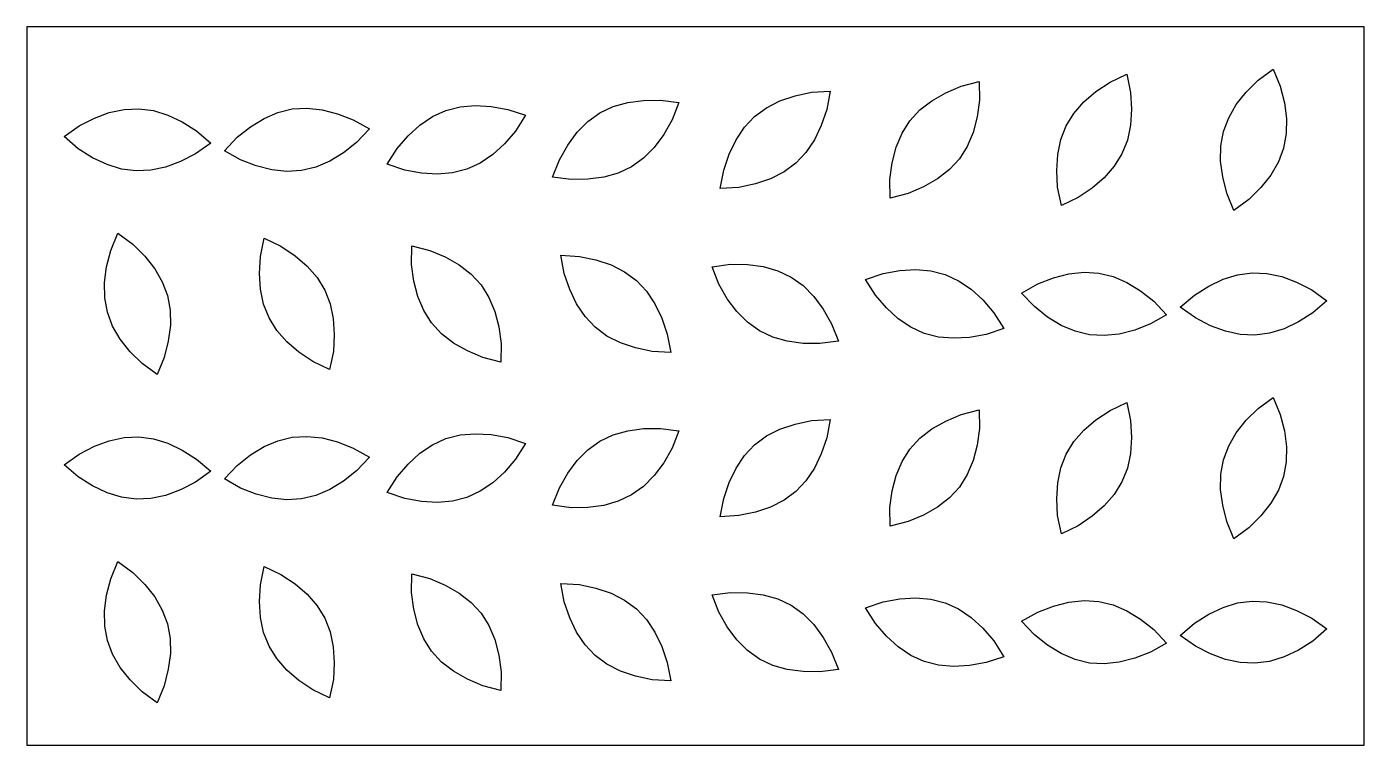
# Model space of a CAD drawing. Header units: millimetres. Extents: x 0 to 950, y 0 to 510.
import ezdxf

# ---------------------------------------------------------------- set-up
doc = ezdxf.new("R2010")
doc.units = ezdxf.units.MM
doc.layers.add('CUT', color=7, linetype='CONTINUOUS')

msp = doc.modelspace()

# ---------------------------------------------------------------- linework, layer by layer
at = {"layer": 'CUT'}
for points in [[(0, 0), (950, 0), (950, 510), (0, 510)], [(734.88, 383.13), (732.23, 396.09), (731.57, 408.06), (732.28, 419.35), (734.49, 429.89), (738.32, 439.63), (743.79, 448.54), (750.88, 456.65), (759.46, 464.01), (769.42, 470.69), (781.37, 476.37), (784.02, 463.41), (784.68, 451.44), (783.97, 440.15), (781.76, 429.61), (777.93, 419.87), (772.46, 410.96), (765.37, 402.85), (756.79, 395.49), (746.83, 388.81)], [(857.45, 379.55), (852.38, 391.77), (849.44, 403.4), (847.99, 414.61), (848.15, 425.38), (850.05, 435.67), (853.72, 445.46), (859.13, 454.77), (866.15, 463.64), (874.65, 472.09), (885.3, 479.95), (890.37, 467.73), (893.31, 456.1), (894.76, 444.89), (894.6, 434.12), (892.7, 423.83), (889.03, 414.04), (883.62, 404.73), (876.6, 395.86), (868.1, 387.41)], [(613.16, 388.42), (613.03, 401.65), (614.67, 413.53), (617.52, 424.47), (621.7, 434.4), (627.31, 443.22), (634.39, 450.93), (642.89, 457.54), (652.72, 463.13), (663.77, 467.78), (676.59, 471.08), (676.72, 457.85), (675.08, 445.97), (672.23, 435.03), (668.05, 425.1), (662.44, 416.28), (655.36, 408.57), (646.86, 401.96), (637.03, 396.37), (625.98, 391.72)], [(373.49, 403.31), (378.33, 415.63), (384.29, 426.03), (391.04, 435.1), (398.63, 442.74), (407.14, 448.82), (416.59, 453.31), (426.95, 456.25), (438.16, 457.75), (450.14, 457.93), (463.26, 456.19), (458.42, 443.87), (452.46, 433.47), (445.71, 424.4), (438.12, 416.76), (429.61, 410.68), (420.16, 406.19), (409.8, 403.25), (398.59, 401.75), (386.61, 401.57)], [(492.61, 395.23), (495.01, 408.24), (498.88, 419.59), (503.77, 429.79), (509.77, 438.73), (516.96, 446.33), (525.37, 452.54), (534.98, 457.4), (545.7, 461.01), (557.43, 463.48), (570.64, 464.27), (568.24, 451.26), (564.37, 439.91), (559.48, 429.71), (553.48, 420.77), (546.29, 413.17), (537.88, 406.96), (528.27, 402.1), (517.55, 398.49), (505.82, 396.02)], [(26.58, 432.02), (37.34, 439.72), (48.01, 445.19), (58.61, 449.13), (69.14, 451.39), (79.59, 451.86), (89.96, 450.49), (100.25, 447.31), (110.47, 442.46), (120.62, 436.08), (130.67, 427.48), (119.91, 419.78), (109.24, 414.31), (98.64, 410.37), (88.11, 408.11), (77.66, 407.64), (67.29, 409.01), (57, 412.19), (46.78, 417.04), (36.63, 423.42)], [(140.35, 422.05), (149.45, 431.66), (158.88, 439.07), (168.53, 444.95), (178.44, 449.19), (188.6, 451.64), (199.04, 452.27), (209.75, 451.11), (220.71, 448.31), (231.89, 443.98), (243.4, 437.45), (234.3, 427.84), (224.87, 420.43), (215.22, 414.55), (205.31, 410.31), (195.15, 407.86), (184.71, 407.23), (174, 408.39), (163.04, 411.19), (151.86, 415.52)], [(256.02, 412.36), (263.12, 423.53), (270.96, 432.6), (279.31, 440.22), (288.22, 446.27), (297.74, 450.62), (307.87, 453.22), (318.6, 454.13), (329.89, 453.47), (341.69, 451.35), (354.23, 447.14), (347.13, 435.97), (339.29, 426.9), (330.94, 419.28), (322.03, 413.23), (312.51, 408.88), (302.38, 406.28), (291.65, 405.37), (280.36, 406.03), (268.56, 408.15)], [(64.7, 363.45), (75.35, 355.59), (83.85, 347.14), (90.87, 338.27), (96.28, 328.96), (99.95, 319.17), (101.85, 308.88), (102.01, 298.11), (100.56, 286.9), (97.62, 275.27), (92.55, 263.05), (81.9, 270.91), (73.4, 279.36), (66.38, 288.23), (60.97, 297.54), (57.3, 307.33), (55.4, 317.62), (55.24, 328.39), (56.69, 339.6), (59.63, 351.23)], [(168.63, 359.87), (180.58, 354.19), (190.54, 347.51), (199.12, 340.15), (206.21, 332.04), (211.68, 323.13), (215.51, 313.39), (217.72, 302.85), (218.43, 291.56), (217.77, 279.59), (215.12, 266.63), (203.17, 272.31), (193.21, 278.99), (184.63, 286.35), (177.54, 294.46), (172.07, 303.37), (168.24, 313.11), (166.03, 323.65), (165.32, 334.94), (165.98, 346.91)], [(273.41, 354.58), (286.23, 351.28), (297.28, 346.63), (307.11, 341.04), (315.61, 334.43), (322.69, 326.72), (328.3, 317.9), (332.48, 307.97), (335.33, 297.03), (336.97, 285.15), (336.84, 271.92), (324.02, 275.22), (312.97, 279.87), (303.14, 285.46), (294.64, 292.07), (287.56, 299.78), (281.95, 308.6), (277.77, 318.53), (274.92, 329.47), (273.28, 341.35)], [(379.36, 347.77), (392.57, 346.98), (404.3, 344.51), (415.02, 340.9), (424.63, 336.04), (433.04, 329.83), (440.23, 322.23), (446.23, 313.29), (451.12, 303.09), (454.99, 291.74), (457.39, 278.73), (444.18, 279.52), (432.45, 281.99), (421.73, 285.6), (412.12, 290.46), (403.71, 296.67), (396.52, 304.27), (390.52, 313.21), (385.63, 323.41), (381.76, 334.76)], [(486.74, 339.69), (499.86, 341.43), (511.84, 341.25), (523.05, 339.75), (533.41, 336.81), (542.86, 332.32), (551.37, 326.24), (558.96, 318.6), (565.71, 309.53), (571.67, 299.13), (576.51, 286.81), (563.39, 285.07), (551.41, 285.25), (540.2, 286.75), (529.84, 289.69), (520.39, 294.18), (511.88, 300.26), (504.29, 307.9), (497.54, 316.97), (491.58, 327.37)], [(595.77, 330.64), (608.31, 334.85), (620.11, 336.97), (631.4, 337.63), (642.13, 336.72), (652.26, 334.12), (661.78, 329.77), (670.69, 323.72), (679.04, 316.1), (686.88, 307.03), (693.98, 295.86), (681.44, 291.65), (669.64, 289.53), (658.35, 288.87), (647.62, 289.78), (637.49, 292.38), (627.97, 296.73), (619.06, 302.78), (610.71, 310.4), (602.87, 319.47)], [(706.6, 320.95), (718.11, 327.48), (729.29, 331.81), (740.25, 334.61), (750.96, 335.77), (761.4, 335.14), (771.56, 332.69), (781.47, 328.45), (791.12, 322.57), (800.55, 315.16), (809.65, 305.55), (798.14, 299.02), (786.96, 294.69), (776, 291.89), (765.29, 290.73), (754.85, 291.36), (744.69, 293.81), (734.78, 298.05), (725.13, 303.93), (715.7, 311.34)], [(819.33, 310.98), (829.38, 319.58), (839.53, 325.96), (849.75, 330.81), (860.04, 333.99), (870.41, 335.36), (880.86, 334.89), (891.39, 332.63), (901.99, 328.69), (912.66, 323.22), (923.42, 315.52), (913.37, 306.92), (903.22, 300.54), (893, 295.69), (882.71, 292.51), (872.34, 291.14), (861.89, 291.61), (851.36, 293.87), (840.76, 297.81), (830.09, 303.28)], [(613.16, 155.42), (613.03, 168.65), (614.67, 180.53), (617.52, 191.47), (621.7, 201.4), (627.31, 210.22), (634.39, 217.93), (642.89, 224.54), (652.72, 230.13), (663.77, 234.78), (676.59, 238.08), (676.72, 224.85), (675.08, 212.97), (672.23, 202.03), (668.05, 192.1), (662.44, 183.28), (655.36, 175.57), (646.86, 168.96), (637.03, 163.37), (625.98, 158.72)], [(734.88, 150.13), (732.23, 163.09), (731.57, 175.06), (732.28, 186.35), (734.49, 196.89), (738.32, 206.63), (743.79, 215.54), (750.88, 223.65), (759.46, 231.01), (769.42, 237.69), (781.37, 243.37), (784.02, 230.41), (784.68, 218.44), (783.97, 207.15), (781.76, 196.61), (777.93, 186.87), (772.46, 177.96), (765.37, 169.85), (756.79, 162.49), (746.83, 155.81)], [(857.45, 146.55), (852.38, 158.77), (849.44, 170.4), (847.99, 181.61), (848.15, 192.38), (850.05, 202.67), (853.72, 212.46), (859.13, 221.77), (866.15, 230.64), (874.65, 239.09), (885.3, 246.95), (890.37, 234.73), (893.31, 223.1), (894.76, 211.89), (894.6, 201.12), (892.7, 190.83), (889.03, 181.04), (883.62, 171.73), (876.6, 162.86), (868.1, 154.41)], [(492.61, 162.23), (495.01, 175.24), (498.88, 186.59), (503.77, 196.79), (509.77, 205.73), (516.96, 213.33), (525.37, 219.54), (534.98, 224.4), (545.7, 228.01), (557.43, 230.48), (570.64, 231.27), (568.24, 218.26), (564.37, 206.91), (559.48, 196.71), (553.48, 187.77), (546.29, 180.17), (537.88, 173.96), (528.27, 169.1), (517.55, 165.49), (505.82, 163.02)], [(26.58, 199.02), (37.34, 206.72), (48.01, 212.19), (58.61, 216.13), (69.14, 218.39), (79.59, 218.86), (89.96, 217.49), (100.25, 214.31), (110.47, 209.46), (120.62, 203.08), (130.67, 194.48), (119.91, 186.78), (109.24, 181.31), (98.64, 177.37), (88.11, 175.11), (77.66, 174.64), (67.29, 176.01), (57, 179.19), (46.78, 184.04), (36.63, 190.42)], [(140.35, 189.05), (149.45, 198.66), (158.88, 206.07), (168.53, 211.95), (178.44, 216.19), (188.6, 218.64), (199.04, 219.27), (209.75, 218.11), (220.71, 215.31), (231.89, 210.98), (243.4, 204.45), (234.3, 194.84), (224.87, 187.43), (215.22, 181.55), (205.31, 177.31), (195.15, 174.86), (184.71, 174.23), (174, 175.39), (163.04, 178.19), (151.86, 182.52)], [(256.02, 179.36), (263.12, 190.53), (270.96, 199.6), (279.31, 207.22), (288.22, 213.27), (297.74, 217.62), (307.87, 220.22), (318.6, 221.13), (329.89, 220.47), (341.69, 218.35), (354.23, 214.14), (347.13, 202.97), (339.29, 193.9), (330.94, 186.28), (322.03, 180.23), (312.51, 175.88), (302.38, 173.28), (291.65, 172.37), (280.36, 173.03), (268.56, 175.15)], [(373.49, 170.31), (378.33, 182.63), (384.29, 193.03), (391.04, 202.1), (398.63, 209.74), (407.14, 215.82), (416.59, 220.31), (426.95, 223.25), (438.16, 224.75), (450.14, 224.93), (463.26, 223.19), (458.42, 210.87), (452.46, 200.47), (445.71, 191.4), (438.12, 183.76), (429.61, 177.68), (420.16, 173.19), (409.8, 170.25), (398.59, 168.75), (386.61, 168.57)], [(64.7, 130.45), (75.35, 122.59), (83.85, 114.14), (90.87, 105.27), (96.28, 95.96), (99.95, 86.17), (101.85, 75.88), (102.01, 65.11), (100.56, 53.9), (97.62, 42.27), (92.55, 30.05), (81.9, 37.91), (73.4, 46.36), (66.38, 55.23), (60.97, 64.54), (57.3, 74.33), (55.4, 84.62), (55.24, 95.39), (56.69, 106.6), (59.63, 118.23)], [(168.63, 126.87), (180.58, 121.19), (190.54, 114.51), (199.12, 107.15), (206.21, 99.04), (211.68, 90.13), (215.51, 80.39), (217.72, 69.85), (218.43, 58.56), (217.77, 46.59), (215.12, 33.63), (203.17, 39.31), (193.21, 45.99), (184.63, 53.35), (177.54, 61.46), (172.07, 70.37), (168.24, 80.11), (166.03, 90.65), (165.32, 101.94), (165.98, 113.91)], [(273.41, 121.58), (286.23, 118.28), (297.28, 113.63), (307.11, 108.04), (315.61, 101.43), (322.69, 93.72), (328.3, 84.9), (332.48, 74.97), (335.33, 64.03), (336.97, 52.15), (336.84, 38.92), (324.02, 42.22), (312.97, 46.87), (303.14, 52.46), (294.64, 59.07), (287.56, 66.78), (281.95, 75.6), (277.77, 85.53), (274.92, 96.47), (273.28, 108.35)], [(379.36, 114.77), (392.57, 113.98), (404.3, 111.51), (415.02, 107.9), (424.63, 103.04), (433.04, 96.83), (440.23, 89.23), (446.23, 80.29), (451.12, 70.09), (454.99, 58.74), (457.39, 45.73), (444.18, 46.52), (432.45, 48.99), (421.73, 52.6), (412.12, 57.46), (403.71, 63.67), (396.52, 71.27), (390.52, 80.21), (385.63, 90.41), (381.76, 101.76)], [(486.74, 106.69), (499.86, 108.43), (511.84, 108.25), (523.05, 106.75), (533.41, 103.81), (542.86, 99.32), (551.37, 93.24), (558.96, 85.6), (565.71, 76.53), (571.67, 66.13), (576.51, 53.81), (563.39, 52.07), (551.41, 52.25), (540.2, 53.75), (529.84, 56.69), (520.39, 61.18), (511.88, 67.26), (504.29, 74.9), (497.54, 83.97), (491.58, 94.37)], [(595.77, 97.64), (608.31, 101.85), (620.11, 103.97), (631.4, 104.63), (642.13, 103.72), (652.26, 101.12), (661.78, 96.77), (670.69, 90.72), (679.04, 83.1), (686.88, 74.03), (693.98, 62.86), (681.44, 58.65), (669.64, 56.53), (658.35, 55.87), (647.62, 56.78), (637.49, 59.38), (627.97, 63.73), (619.06, 69.78), (610.71, 77.4), (602.87, 86.47)], [(706.6, 87.95), (718.11, 94.48), (729.29, 98.81), (740.25, 101.61), (750.96, 102.77), (761.4, 102.14), (771.56, 99.69), (781.47, 95.45), (791.12, 89.57), (800.55, 82.16), (809.65, 72.55), (798.14, 66.02), (786.96, 61.69), (776, 58.89), (765.29, 57.73), (754.85, 58.36), (744.69, 60.81), (734.78, 65.05), (725.13, 70.93), (715.7, 78.34)], [(819.33, 77.98), (829.38, 86.58), (839.53, 92.96), (849.75, 97.81), (860.04, 100.99), (870.41, 102.36), (880.86, 101.89), (891.39, 99.63), (901.99, 95.69), (912.66, 90.22), (923.42, 82.52), (913.37, 73.92), (903.22, 67.54), (893, 62.69), (882.71, 59.51), (872.34, 58.14), (861.89, 58.61), (851.36, 60.87), (840.76, 64.81), (830.09, 70.28)]]:
    msp.add_lwpolyline(points, close=True, dxfattribs=at)

doc.saveas('drawing.dxf')
